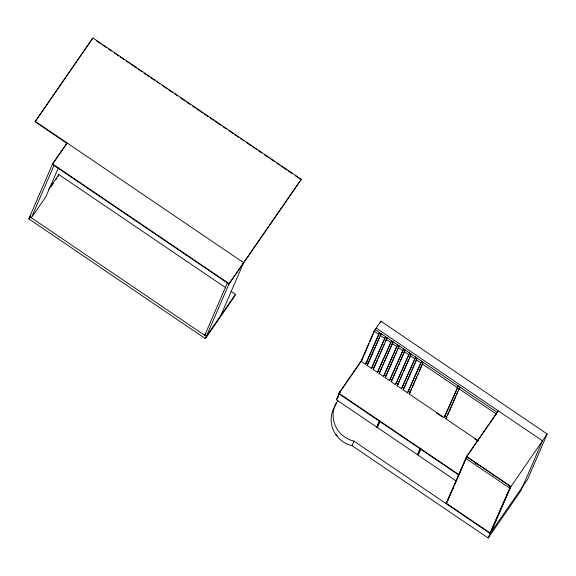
<?xml version="1.0" encoding="UTF-8"?>
<svg xmlns="http://www.w3.org/2000/svg" width="576" height="576" viewBox="0 0 576 576"><rect width="100%" height="100%" fill="white"/><g stroke="black" fill="none" stroke-linecap="round" stroke-linejoin="round"><path stroke-width="0.86" d="M67.075 143.453L35.071 121.752L92.902 37.973L301.291 179.309L228.96 284.062L52.409 164.326L66.917 143.345M92.902 37.973L35.071 121.752M230.976 291.29L235.426 294.307L234.475 296.496L205.351 338.623L28.8 218.887L52.574 163.944L67.082 142.963L66.211 144.986M54.007 165.406L31.342 217.778L45.842 196.805L58.241 168.156M57.924 176.76L58.874 174.571L225.778 287.77M227.369 282.982L204.703 335.354L205.704 333.914M205.351 338.623L229.126 283.68L301.291 179.309M220.802 315.461L243.634 262.699L35.237 121.37M458.568 474.912L338.738 393.638L362.081 359.726M379.858 420.84L376.747 427.104L336.413 399.751L340.2 391.91M337.284 398.124L340.042 391.752M337.478 398.203L338.501 395.842M337.889 400.428L334.418 407.146A26.762 26.129 23.4 0 0 335.484 434.146L337.997 437.393A26.762 26.129 23.4 0 0 352.008 445.666L488.189 538.027L520.884 490.738L542.484 440.827L376.193 328.054L375.48 329.702M360.684 362.038L360.85 361.656M336.377 402.617A26.762 26.129 23.4 0 0 353.966 441.137L490.147 533.498L527.558 479.39L547.2 434.009L380.909 321.228L374.054 331.15L361.015 361.274L365.436 364.277L366.509 362.729L379.548 332.597L365.436 364.277M361.195 361.778L367.373 347.515M367.978 346.104L369.05 343.627M369.835 341.813L375.12 329.602L497.189 412.38M380.196 322.877L380.909 321.228M371.455 368.352L385.56 336.679L371.455 368.352L367.027 365.357L381.139 333.677L380.081 336.125M368.1 363.809L379.375 337.752M377.467 372.434L391.572 340.754L377.467 372.434L373.046 369.432L387.151 337.759L385.387 341.827M374.465 367.07L377.64 359.741M378.346 358.114L379.397 355.673M380.102 354.046L381.161 351.598M381.866 349.97L382.925 347.53M383.63 345.902L384.336 344.275M383.479 376.51L397.591 344.837L383.479 376.51L379.058 373.514L393.163 341.834L384.71 361.382M380.131 371.966L382.241 367.078M382.946 365.45L384.005 363.01M352.008 445.666L353.966 441.137M389.498 380.592L403.603 348.919L389.498 380.592L385.07 377.59L399.182 345.917L397.418 349.985M386.496 375.228L393.192 359.762M393.898 358.128L394.956 355.687M395.654 354.06L396.713 351.619M395.51 384.674L409.615 352.994L395.51 384.674L391.09 381.672L405.194 349.992L400.262 361.397M392.155 380.124L393.214 377.683M393.919 376.056L397.793 367.099M398.498 365.465L399.557 363.024M376.747 427.104L379.469 420.811M418.5 453.154L417.434 454.702L377.1 427.342L379.822 421.056M377.971 425.722L379.872 421.33M401.522 388.75L415.634 357.077L401.522 388.75L397.102 385.754L411.214 354.074L409.45 358.15M398.527 383.393L399.586 380.945M400.284 379.318L401.342 376.877M402.048 375.25L402.754 373.615M403.812 371.174L408.744 359.777M407.542 392.832L421.646 361.152L407.542 392.832L403.121 389.83L417.226 358.157L415.814 361.411M407.009 381.766L403.121 389.83M407.714 380.138L413.352 367.114M414.05 365.479L415.109 363.038M444.161 417.665L458.266 385.992L444.161 417.665L409.133 393.912L423.238 362.232L419.364 371.189M410.206 392.364L411.61 389.102M412.315 387.475L413.374 385.034M414.079 383.407L415.138 380.959M415.843 379.332L416.894 376.891M417.6 375.264L418.306 373.637M417.434 454.702L420.156 448.409M456.653 481.298L417.787 454.939L420.545 448.438M420.905 448.121L418.658 453.312L419.674 451.843M418.853 453.391L420.898 448.675M478.685 441.079L445.752 418.745L459.857 387.065L458.453 390.326M447.523 415.57L448.582 413.129M449.287 411.494L455.983 396.029M456.689 394.394L457.747 391.954M445.925 503.51L447.617 500.911M510.66 486.49L490.154 532.958L510.66 486.49L466.79 456.739L446.285 503.201L451.944 491.04M447.156 501.574L466.632 456.574L498.254 410.839M452.657 489.406L453.715 486.958M454.421 485.323L455.479 482.868M456.185 481.241L456.898 479.606M457.956 477.151L461.138 469.807M461.844 468.173L462.902 465.718M463.608 464.09L464.666 461.635M465.379 460.001L466.79 456.739M495.41 415.562L496.116 413.928L458.791 388.613M488.189 538.027L490.313 533.117L446.09 503.122M491.386 531.569L510.854 486.569L466.632 456.574M30.766 215.222L29.75 216.698L206.294 336.434L235.426 294.307M48.658 189.353L58.874 174.571M28.8 218.887L30.334 216.67M51.286 186.372L53.33 183.413M55.886 179.719L56.909 178.236M338.738 393.638L361.922 360.108M336.413 399.751L337.126 398.714M367.027 365.357L367.74 364.32M373.046 369.432L374.112 367.884M379.058 373.514L379.771 372.485M385.07 377.59L386.143 376.049M391.09 381.672L391.802 380.642M397.102 385.754L398.174 384.206M377.1 427.342L378.166 425.794M409.133 393.912L409.846 392.875M417.787 454.939L418.5 453.91M445.752 418.745L446.818 417.197M466.466 456.955L496.051 414.173M446.429 502.769L447.962 500.551M547.2 434.009L510.689 486.95L508.478 485.453M96.458 40.882L100.922 43.906M102.413 44.914L106.128 47.441M108.367 48.953L111.341 50.976M114.314 52.992L118.786 56.023M120.269 57.031L123.991 59.558M126.223 61.07L129.204 63.086M130.694 64.102L136.649 68.134M138.132 69.149L141.854 71.669M144.086 73.181L149.299 76.716M150.79 77.724L154.505 80.251M156.744 81.763L159.718 83.786M162.691 85.802L167.162 88.834M168.646 89.842L172.368 92.362M174.6 93.881L177.581 95.897M180.554 97.92L185.026 100.944M186.509 101.952L190.231 104.479M192.463 105.991L195.444 108.014M196.927 109.022L202.882 113.062M204.372 114.07L208.094 116.59M210.326 118.109L213.307 120.125M214.79 121.133L220.745 125.172M222.977 126.691L225.958 128.707M228.931 130.723L233.402 133.754M234.886 134.762L238.608 137.29M240.84 138.802L243.821 140.825M246.794 142.841L251.258 145.872M252.749 146.88L256.471 149.4M258.703 150.919L261.684 152.935M264.658 154.958L269.122 157.982M270.612 158.99L274.334 161.518M276.566 163.03L279.54 165.053M281.03 166.061L286.985 170.1M288.475 171.108L292.198 173.628M295.171 175.651L301.126 179.69M374.054 331.15L378.475 334.145M380.066 335.225L384.487 338.227M386.078 339.307L390.506 342.302M392.098 343.382L396.518 346.385M398.11 347.465L402.53 350.46M404.129 351.54L408.55 354.542M410.141 355.622L414.562 358.625M416.153 359.705L420.581 362.7M422.172 363.78L457.2 387.533M365.803 362.254L368.035 363.766M372.506 366.797L373.99 367.805M378.461 370.836L379.944 371.844M384.415 374.875L385.898 375.883M390.37 378.907L391.853 379.922M396.324 382.946L398.556 384.466M402.278 386.986L403.762 387.994M408.233 391.025L410.465 392.537M444.701 415.757L446.933 417.276M436.306 412.834L442.224 416.851M474.725 438.89L477.734 440.928M52.574 163.944L229.126 283.68M474.574 462.456L478.26 464.954M492.264 474.451L494.474 475.956M465.718 458.287L509.594 488.038M338.904 393.257L458.734 474.53M336.002 434.815L337.457 435.802"/></g></svg>
